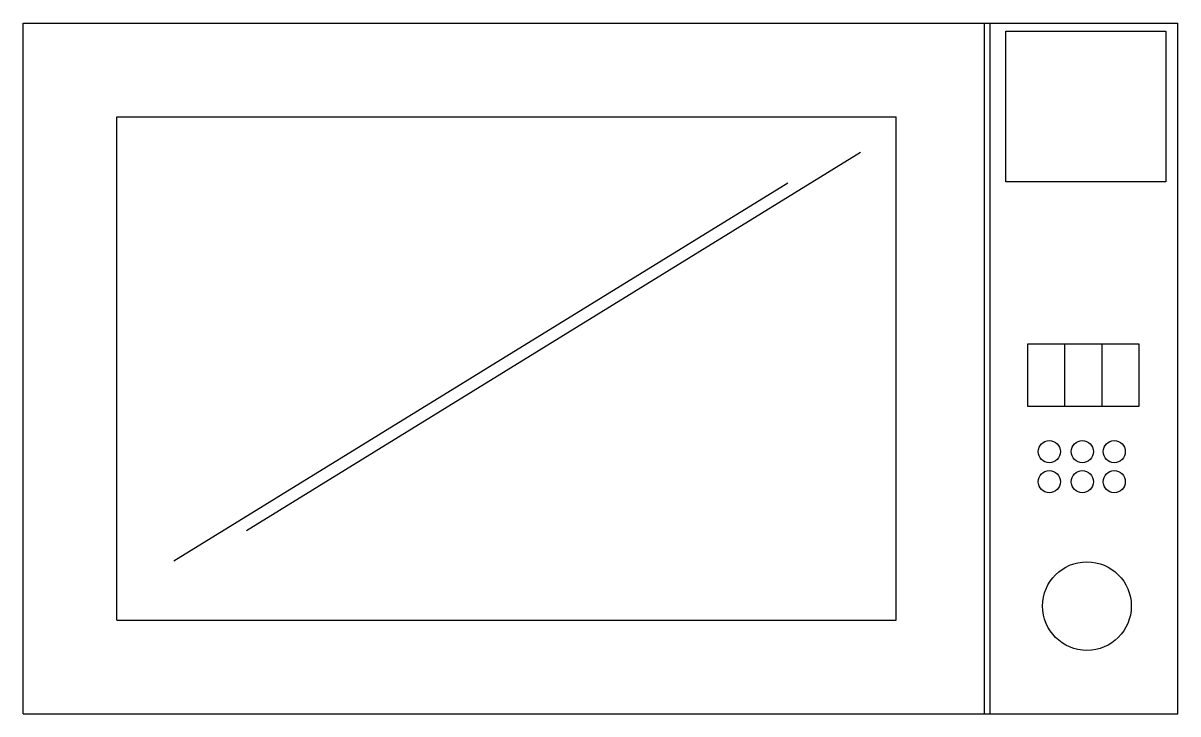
# Model space of a CAD drawing. Extents: x 1.576 to 2.153, y 0.811 to 1.156.
import ezdxf

# ---------------------------------------------------------------- set-up
doc = ezdxf.new("R2010")
doc.units = 0
doc.layers.get('0').update_dxf_attribs({"linetype": 'CONTINUOUS'})

msp = doc.modelspace()

# ---------------------------------------------------------------- linework, layer by layer
at = {"color": 0}
for p, q in [((1.57648, 1.15647), (2.15304, 1.15647)), ((1.57648, 0.81147), (1.57648, 1.15647)), ((2.0564, 0.81147), (2.0564, 1.15647)), ((2.05929, 0.81147), (2.05929, 1.15647)), ((2.15304, 0.81147), (2.15304, 1.15647)), ((2.06706, 1.07719), (2.06706, 1.15236)), ((2.06706, 1.15236), (2.14708, 1.15236)), ((2.14708, 1.15236), (2.14708, 1.07719)), ((1.62335, 0.85835), (1.62335, 1.1096)), ((1.62335, 1.1096), (2.01242, 1.1096)), ((2.01242, 0.85835), (2.01242, 1.1096)), ((1.68802, 0.90315), (1.99454, 1.09193)), ((1.65178, 0.8879), (1.95829, 1.07667)), ((2.14708, 1.07719), (2.06706, 1.07719)), ((2.09653, 0.96493), (2.09653, 0.99629)), ((2.115, 0.99629), (2.115, 0.96493)), ((1.62335, 0.85835), (2.01242, 0.85835)), ((1.57648, 0.81147), (2.15304, 0.81147))]:
    msp.add_line(p, q, dxfattribs=at)
msp.add_lwpolyline([(2.07805, 0.96493), (2.07805, 0.99629), (2.13348, 0.99629), (2.13348, 0.96493)], close=True, dxfattribs=at)
for centre, radius in [((2.08883, 0.94247), 0.00553), ((2.10533, 0.94247), 0.00553), ((2.12125, 0.94247), 0.00553), ((2.08883, 0.92743), 0.00553), ((2.10533, 0.92743), 0.00553), ((2.12125, 0.92743), 0.00553), ((2.10761, 0.86531), 0.02214)]:
    msp.add_circle(centre, radius, dxfattribs=at)

doc.saveas('drawing.dxf')
